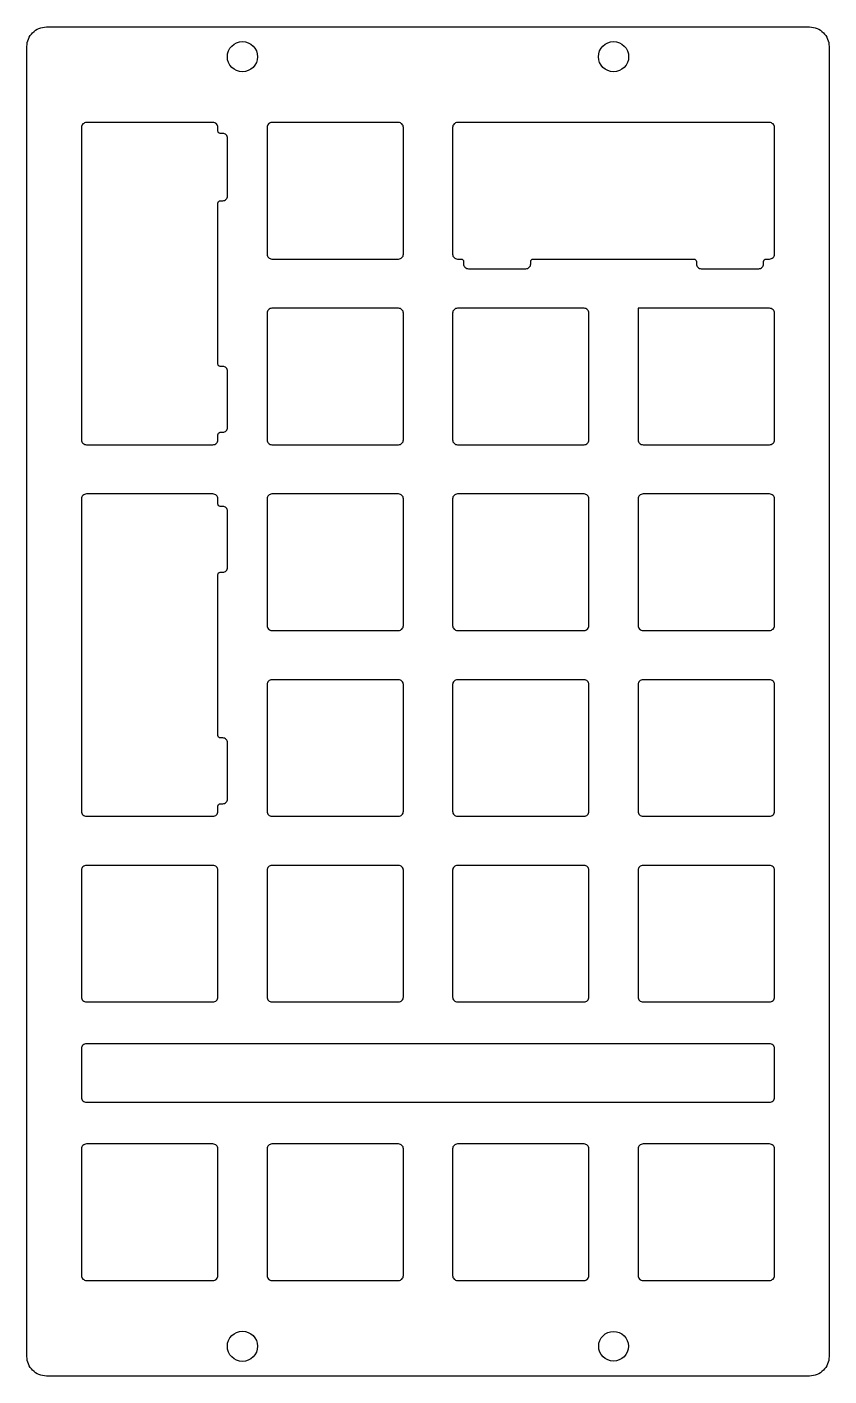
# Model space of a CAD drawing. Header units: millimetres. Extents: x -41 to 41, y -129 to 10.
import ezdxf

# ---------------------------------------------------------------- set-up
doc = ezdxf.new("R2010")
doc.units = ezdxf.units.MM
doc.layers.get('0').update_dxf_attribs({"linetype": 'CONTINUOUS'})

msp = doc.modelspace()

# ---------------------------------------------------------------- linework, layer by layer
for points in [[(39.175, 9.8, -0.4142136), (41.175, 7.8), (41.175, -126.575, -0.4142136), (39.175, -128.575), (-39.175, -128.575, -0.4142136), (-41.175, -126.575), (-41.175, 7.8, -0.4142136), (-39.175, 9.8)], [(-21.575, -32.025, -0.4142136), (-21.325, -31.775), (-21.075, -31.775, 0.4142136), (-20.575, -31.275), (-20.575, -25.525, 0.4142136), (-21.075, -25.025), (-21.325, -25.025, -0.4142136), (-21.575, -24.775), (-21.575, -8.275, -0.4142136), (-21.325, -8.025), (-21.075, -8.025, 0.4142136), (-20.575, -7.525), (-20.575, -1.625, 0.4142136), (-21.075, -1.125), (-21.325, -1.125, -0.4142136), (-21.575, -0.875), (-21.575, -0.5, 0.4142136), (-22.075, 0), (-35.075, 0, 0.4142136), (-35.575, -0.5), (-35.575, -32.55, 0.4142136), (-35.075, -33.05), (-22.075, -33.05, 0.4142136), (-21.575, -32.55)], [(-16.525, -0.5), (-16.525, -13.5, 0.4142136), (-16.025, -14), (-3.025, -14, 0.4142136), (-2.525, -13.5), (-2.525, -0.5, 0.4142136), (-3.025, 0), (-16.025, 0, 0.4142136)], [(3.4, -14, -0.4142136), (3.65, -14.25), (3.65, -14.5, 0.4142136), (4.15, -15), (10.05, -15, 0.4142136), (10.55, -14.5), (10.55, -14.25, -0.4142136), (10.8, -14), (27.3, -14, -0.4142136), (27.55, -14.25), (27.55, -14.5, 0.4142136), (28.05, -15), (33.95, -15, 0.4142136), (34.45, -14.5), (34.45, -14.25, -0.4142136), (34.7, -14), (35.075, -14, 0.4142136), (35.575, -13.5), (35.575, -0.5, 0.4142136), (35.075, 0), (3.025, 0, 0.4142136), (2.525, -0.5), (2.525, -13.5, 0.4142136), (3.025, -14)], [(-16.525, -19.55), (-16.525, -32.55, 0.4142136), (-16.025, -33.05), (-3.025, -33.05, 0.4142136), (-2.525, -32.55), (-2.525, -19.55, 0.4142136), (-3.025, -19.05), (-16.025, -19.05, 0.4142136)], [(2.525, -19.55), (2.525, -32.55, 0.4142136), (3.025, -33.05), (16.025, -33.05, 0.4142136), (16.525, -32.55), (16.525, -19.55, 0.4142136), (16.025, -19.05), (3.025, -19.05, 0.4142136)], [(21.575, -19.05), (21.575, -32.55, 0.4142136), (22.075, -33.05), (35.075, -33.05, 0.4142136), (35.575, -32.55), (35.575, -19.55, 0.4142136), (35.075, -19.05)], [(-21.575, -70.125, -0.4142136), (-21.325, -69.875), (-21.075, -69.875, 0.4142136), (-20.575, -69.375), (-20.575, -63.625, 0.4142136), (-21.075, -63.125), (-21.325, -63.125, -0.4142136), (-21.575, -62.875), (-21.575, -46.375, -0.4142136), (-21.325, -46.125), (-21.075, -46.125, 0.4142136), (-20.575, -45.625), (-20.575, -39.875, 0.4142136), (-21.075, -39.375), (-21.325, -39.375, -0.4142136), (-21.575, -39.125), (-21.575, -38.6, 0.4142136), (-22.075, -38.1), (-35.075, -38.1, 0.4142136), (-35.575, -38.6), (-35.575, -70.65, 0.4142136), (-35.075, -71.15), (-22.075, -71.15, 0.4142136), (-21.575, -70.65)], [(-16.525, -38.6), (-16.525, -51.6, 0.4142136), (-16.025, -52.1), (-3.025, -52.1, 0.4142136), (-2.525, -51.6), (-2.525, -38.6, 0.4142136), (-3.025, -38.1), (-16.025, -38.1, 0.4142136)], [(2.525, -38.6), (2.525, -51.6, 0.4142136), (3.025, -52.1), (16.025, -52.1, 0.4142136), (16.525, -51.6), (16.525, -38.6, 0.4142136), (16.025, -38.1), (3.025, -38.1, 0.4142136)], [(21.575, -38.6), (21.575, -51.6, 0.4142136), (22.075, -52.1), (35.075, -52.1, 0.4142136), (35.575, -51.6), (35.575, -38.6, 0.4142136), (35.075, -38.1), (22.075, -38.1, 0.4142136)], [(-16.525, -57.65), (-16.525, -70.65, 0.4142136), (-16.025, -71.15), (-3.025, -71.15, 0.4142136), (-2.525, -70.65), (-2.525, -57.65, 0.4142136), (-3.025, -57.15), (-16.025, -57.15, 0.4142136)], [(2.525, -57.65), (2.525, -70.65, 0.4142136), (3.025, -71.15), (16.025, -71.15, 0.4142136), (16.525, -70.65), (16.525, -57.65, 0.4142136), (16.025, -57.15), (3.025, -57.15, 0.4142136)], [(21.575, -57.65), (21.575, -70.65, 0.4142136), (22.075, -71.15), (35.075, -71.15, 0.4142136), (35.575, -70.65), (35.575, -57.65, 0.4142136), (35.075, -57.15), (22.075, -57.15, 0.4142136)], [(-35.575, -76.7), (-35.575, -89.7, 0.4142136), (-35.075, -90.2), (-22.075, -90.2, 0.4142136), (-21.575, -89.7), (-21.575, -76.7, 0.4142136), (-22.075, -76.2), (-35.075, -76.2, 0.4142136)], [(-16.525, -76.7), (-16.525, -89.7, 0.4142136), (-16.025, -90.2), (-3.025, -90.2, 0.4142136), (-2.525, -89.7), (-2.525, -76.7, 0.4142136), (-3.025, -76.2), (-16.025, -76.2, 0.4142136)], [(2.525, -76.7), (2.525, -89.7, 0.4142136), (3.025, -90.2), (16.025, -90.2, 0.4142136), (16.525, -89.7), (16.525, -76.7, 0.4142136), (16.025, -76.2), (3.025, -76.2, 0.4142136)], [(21.575, -76.7), (21.575, -89.7, 0.4142136), (22.075, -90.2), (35.075, -90.2, 0.4142136), (35.575, -89.7), (35.575, -76.7, 0.4142136), (35.075, -76.2), (22.075, -76.2, 0.4142136)], [(35.075, -94.488), (-35.075, -94.488, 0.4142136), (-35.575, -94.988), (-35.575, -99.988, 0.4142136), (-35.075, -100.488), (35.075, -100.488, 0.4142136), (35.575, -99.988), (35.575, -94.988, 0.4142136)], [(-22.075, -104.775), (-35.075, -104.775, 0.4142136), (-35.575, -105.275), (-35.575, -118.275, 0.4142136), (-35.075, -118.775), (-22.075, -118.775, 0.4142136), (-21.575, -118.275), (-21.575, -105.275, 0.4142136)], [(-2.525, -118.275), (-2.525, -105.275, 0.4142136), (-3.025, -104.775), (-16.025, -104.775, 0.4142136), (-16.525, -105.275), (-16.525, -118.275, 0.4142136), (-16.025, -118.775), (-3.025, -118.775, 0.4142136)], [(3.025, -118.775), (16.025, -118.775, 0.4142136), (16.525, -118.275), (16.525, -105.275, 0.4142136), (16.025, -104.775), (3.025, -104.775, 0.4142136), (2.525, -105.275), (2.525, -118.275, 0.4142136)], [(21.575, -105.275), (21.575, -118.275, 0.4142136), (22.075, -118.775), (35.075, -118.775, 0.4142136), (35.575, -118.275), (35.575, -105.275, 0.4142136), (35.075, -104.775), (22.075, -104.775, 0.4142136)]]:
    msp.add_lwpolyline(points, format="xyb", close=True)
for centre, radius in [((-19.05, 6.75), 1.55), ((19.05, 6.75), 1.55), ((-19.05, -125.525), 1.55), ((19.05, -125.525), 1.525)]:
    msp.add_circle(centre, radius)

doc.saveas('drawing.dxf')
